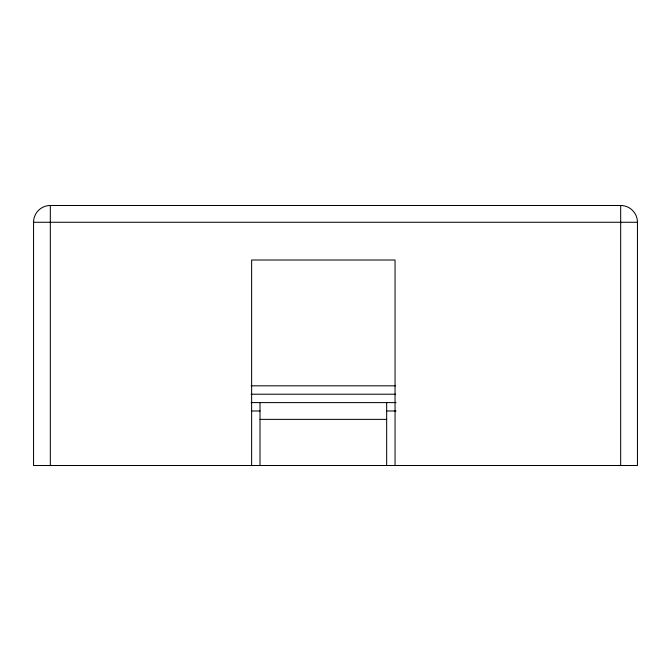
<?xml version="1.0" encoding="UTF-8"?>
<svg xmlns="http://www.w3.org/2000/svg" width="671" height="671" viewBox="0 0 671 671"><rect width="100%" height="100%" fill="white"/><g stroke="black" fill="none" stroke-linecap="round" stroke-linejoin="round"><path stroke-width="1.01" d="M50.325 205.494L620.675 205.494A16.775 16.775 0 0 1 637.45 222.269L637.45 465.506L33.55 465.506L33.55 222.269A16.775 16.775 0 0 1 50.325 205.494L50.325 465.506A8.387 8.387 0 0 0 51.852 465.364M33.55 222.269L637.45 222.269M251.08 385.825L395.563 385.825M251.08 394.212L395.563 394.212M251.08 402.6L396.066 402.6M251.625 410.988L260.012 410.988M386.664 410.988L396.066 410.988M260.012 419.375L386.664 419.375M620.675 205.494L620.675 465.506A8.387 8.387 0 0 1 619.148 465.364M395.051 465.506L395.051 260.012L251.625 260.012L251.625 465.506M386.664 402.6L386.664 465.506M260.012 402.6L260.012 465.506"/></g></svg>
